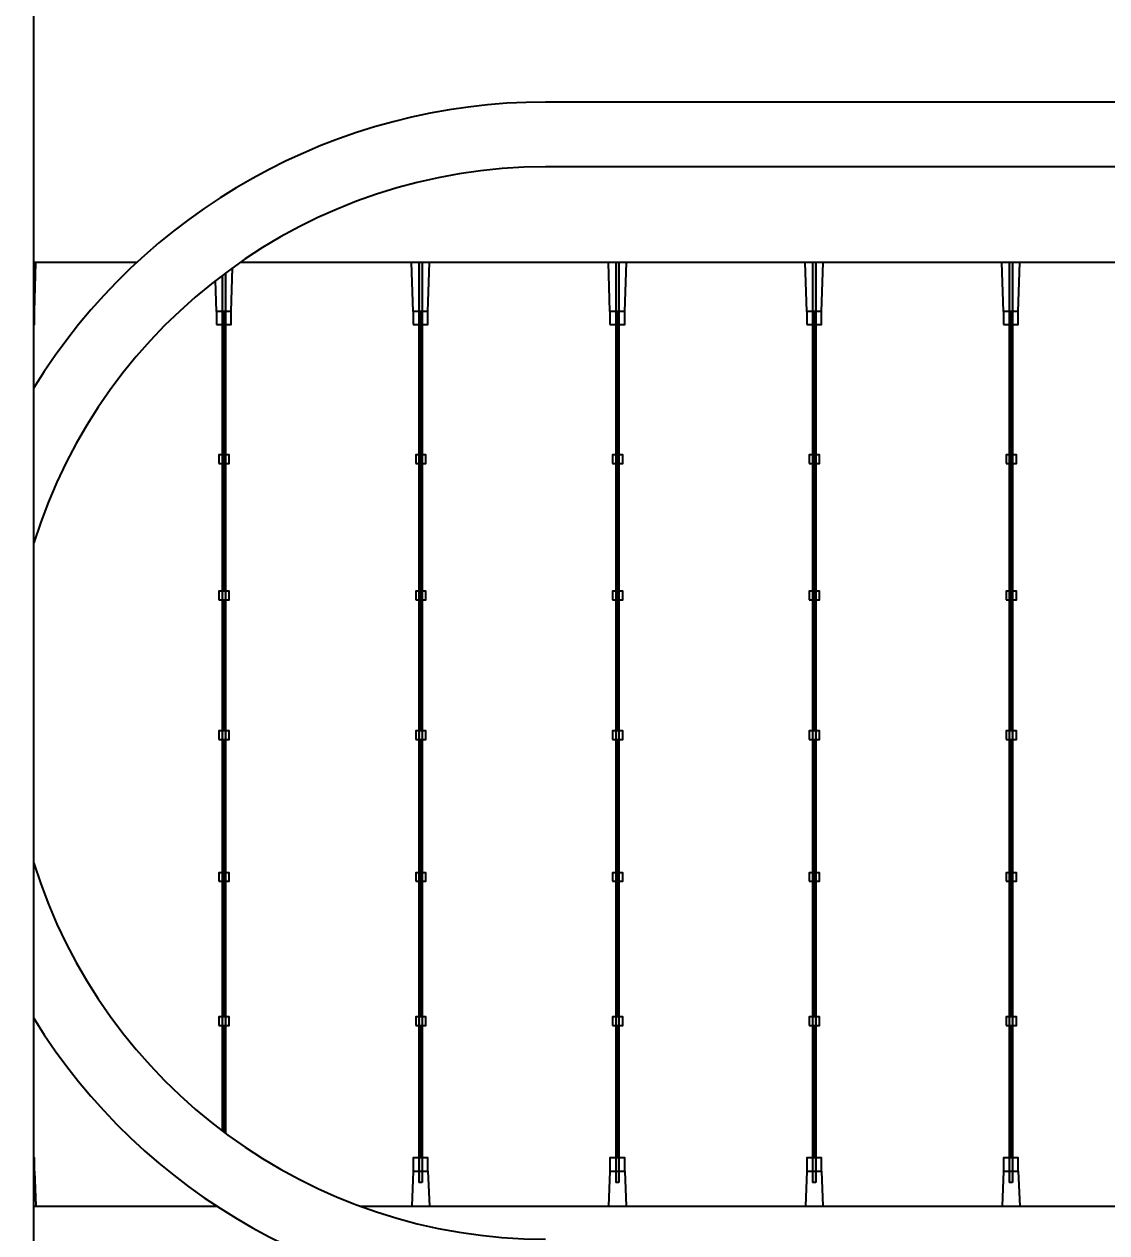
# Model space of a CAD drawing. Header units: millimetres. Extents: x 10297564 to 11610295, y -9287743 to -8409454.
# Drawn here: x 10423833 to 10425161, y -9091764 to -9090281 of the extents above; entities that cross this region are included whole.
import ezdxf

# ---------------------------------------------------------------- set-up
doc = ezdxf.new("R2010")
doc.units = ezdxf.units.MM
doc.header["$LTSCALE"] = 100
doc.layers.add('E1', color=1, linetype='Continuous')
doc.layers.add('Outline', color=5, linetype='Continuous', lineweight=25)
doc.styles.add('HL-S1', font='DotumChe.ttf')
doc.styles.add('MG', font='malgun.ttf')
doc.dimstyles.new('HL-100', dxfattribs={"dimscale": 100, "dimtxt": 3, "dimasz": 4, "dimexe": 2, "dimexo": 2, "dimgap": 1, "dimtad": 1, "dimdec": 0, "dimzin": 0, "dimlunit": 6, "dimtxsty": 'HL-S1', "dimblk": 'DOTSMALL', "dimcen": 4, "dimdle": 2, "dimclrd": 256, "dimclre": 256, "dimclrt": 4, "dimazin": 0, "dimtfac": 1, "dimtdec": 0, "dimtix": 1, "dimtmove": 2, "dimatfit": 3, "dimldrblk": 'DOTSMALL', "dimfxl": 1.5, "dimtolj": 1, "dimtzin": 0, "dimlwd": -1, "dimlwe": -1, "dimarcsym": 0})

# ---------------------------------------------------------------- blocks, each defined once
blk = doc.blocks.new('*D75')
at = {"layer": 'defpoints', "color": 0, "transparency": 16777216}
for p in [(10439230.2, -9073249.8), (10439230.2, -9073249.8), (10423426.7, -9107604.7)]:
    blk.add_point(p, dxfattribs=at)
at = {"layer": 'E1', "color": 1, "transparency": 16777216}
for p, q in [((10439593.6, -9073417), (10439593.6, -9073417)), ((10423593.8, -9107241.3), (10439063, -9073613.2)), ((10423790.1, -9107771.8), (10423790.1, -9107771.8))]:
    blk.add_line(p, q, dxfattribs=at)
for points in [[(10439002.4, -9073585.4), (10439123.6, -9073641.1), (10439230.2, -9073249.8)], [(10423533.3, -9107213.4), (10423654.4, -9107269.1), (10423426.7, -9107604.7)]]:
    blk.add_solid(points, dxfattribs=at)
at = {"layer": 'E1', "color": 7, "transparency": 16777216, "insert": (10430911.1, -9090235.3), "char_height": 500, "attachment_point": 5, "rotation": 65.2972, "style": 'MG'}
blk.add_mtext('\\A1;2711.1', dxfattribs=at)
blk = doc.blocks.new('_DotSmall')
at = {"color": 0, "linetype": 'ByBlock', "const_width": 0.5}
blk.add_lwpolyline([(-0.0625, 0, 1), (0.0625, 0, 1)], format="xyb", close=True, dxfattribs=at)

msp = doc.modelspace()

# ---------------------------------------------------------------- hatches: boundary and pattern name
at = {"true_color": 0x939598}
h = msp.add_hatch(color=252, dxfattribs=at)
h.dxf.hatch_style = 1
h.paths.add_polyline_path([(10424321.4, -9090573.7), (10424317.4, -9090573.7), (10424317.4, -9091702.1), (10424321.4, -9091702.1)])
h = msp.add_hatch(color=252, dxfattribs=at)
h.dxf.hatch_style = 1
h.paths.add_polyline_path([(10424562.7, -9090573.7), (10424558.7, -9090573.7), (10424558.7, -9091702.1), (10424562.7, -9091702.1)])
h = msp.add_hatch(color=252, dxfattribs=at)
h.dxf.hatch_style = 1
h.paths.add_polyline_path([(10424804.1, -9090573.7), (10424800, -9090573.7), (10424800, -9091702.1), (10424804.1, -9091702.1)])
h = msp.add_hatch(color=252, dxfattribs=at)
h.dxf.hatch_style = 1
h.paths.add_polyline_path([(10425045.4, -9090573.7), (10425041.3, -9090573.7), (10425041.3, -9091702.1), (10425045.4, -9091702.1)])
h = msp.add_hatch(color=252, dxfattribs=at)
h.dxf.hatch_style = 1
edge = h.paths.add_edge_path()
edge.add_arc((10424472.8, -9091114.2), 657.7, 232.8998, 233.3403)
edge.add_line((10424080.1, -9091641.8), (10424080.1, -9090586.6))
edge.add_arc((10424472.8, -9091114.2), 657.7, 126.6597, 127.1002)
edge.add_line((10424076.1, -9090589.7), (10424076.1, -9091638.8))

# ---------------------------------------------------------------- linework, layer by layer
for p, q in [((10423845.1, -9106731.9), (10423845.1, -9074108.7)), ((10425531.8, -9090377), (10424472.8, -9090377)), ((10425531.8, -9090456.5), (10424472.8, -9090456.5)), ((10423845.9, -9090634), (10423847.8, -9090573.7)), ((10424087.2, -9090634), (10424088.9, -9090580.2)), ((10424310.4, -9090634), (10424308.4, -9090573.7)), ((10424317.4, -9090573.7), (10424317.4, -9091702.1)), ((10424321.4, -9090573.7), (10424321.4, -9091702.1)), ((10424328.5, -9090634), (10424330.5, -9090573.7)), ((10424551.7, -9090634), (10424549.7, -9090573.7)), ((10424558.7, -9090573.7), (10424558.7, -9091702.1)), ((10424562.7, -9090573.7), (10424562.7, -9091702.1)), ((10424569.8, -9090634), (10424571.8, -9090573.7)), ((10424793, -9090634), (10424791, -9090573.7)), ((10424800, -9090573.7), (10424800, -9091702.1)), ((10424804.1, -9090573.7), (10424804.1, -9091702.1)), ((10424811.1, -9090634), (10424813.1, -9090573.7)), ((10425034.3, -9090634), (10425032.3, -9090573.7)), ((10425041.3, -9090573.7), (10425041.3, -9091702.1)), ((10425045.4, -9090573.7), (10425045.4, -9091702.1)), ((10425052.4, -9090634), (10425054.4, -9090573.7)), ((10424069, -9090634), (10424067.8, -9090596)), ((10424076.1, -9090589.7), (10424076.1, -9091638.8)), ((10424080.1, -9090586.6), (10424080.1, -9091641.8)), ((10424077.7, -9090634.7), (10424077.7, -9090977)), ((10424078.5, -9090634.7), (10424078.5, -9090977)), ((10424319, -9090634.7), (10424319, -9091148.2)), ((10424319.8, -9090634.7), (10424319.8, -9091148.2)), ((10424560.3, -9090634.7), (10424560.3, -9091148.2)), ((10424561.1, -9090634.7), (10424561.1, -9091148.2)), ((10424801.6, -9090634.7), (10424801.6, -9091148.2)), ((10424802.5, -9090634.7), (10424802.5, -9091148.2)), ((10425042.9, -9090634.7), (10425042.9, -9091148.2)), ((10425043.8, -9090634.7), (10425043.8, -9091148.2)), ((10424077.7, -9090987.4), (10424077.7, -9091148.2)), ((10424078.5, -9090987.4), (10424078.5, -9091148.2)), ((10424077.7, -9091158.7), (10424077.7, -9091499.2)), ((10424078.5, -9091158.7), (10424078.5, -9091499.2)), ((10424319, -9091158.7), (10424319, -9091499.2)), ((10424319.8, -9091158.7), (10424319.8, -9091499.2)), ((10424560.3, -9091158.7), (10424560.3, -9091499.2)), ((10424561.1, -9091158.7), (10424561.1, -9091499.2)), ((10424801.6, -9091158.7), (10424801.6, -9091499.2)), ((10424802.5, -9091158.7), (10424802.5, -9091499.2)), ((10425042.9, -9091158.7), (10425042.9, -9091499.2)), ((10425043.8, -9091158.7), (10425043.8, -9091499.2)), ((10424077.7, -9091509.6), (10424077.7, -9091640)), ((10424078.5, -9091509.6), (10424078.5, -9091640.6)), ((10424319, -9091509.6), (10424319, -9091672.1)), ((10424319.8, -9091509.6), (10424319.8, -9091672.1)), ((10424560.3, -9091509.6), (10424560.3, -9091672.1)), ((10424561.1, -9091509.6), (10424561.1, -9091672.1)), ((10424801.6, -9091509.6), (10424801.6, -9091672.1)), ((10424802.5, -9091509.6), (10424802.5, -9091672.1)), ((10425042.9, -9091509.6), (10425042.9, -9091672.1)), ((10425043.8, -9091509.6), (10425043.8, -9091672.1)), ((10423845.9, -9091688.2), (10423847.6, -9091731.4)), ((10424310.4, -9091688.2), (10424308.7, -9091731.4)), ((10424328.5, -9091688.2), (10424330.2, -9091731.4)), ((10424551.7, -9091688.2), (10424550, -9091731.4)), ((10424569.8, -9091688.2), (10424571.5, -9091731.4)), ((10424793, -9091688.2), (10424791.3, -9091731.4)), ((10424811.1, -9091688.2), (10424812.8, -9091731.4)), ((10425034.3, -9091688.2), (10425032.6, -9091731.4)), ((10425052.4, -9091688.2), (10425054.1, -9091731.4)), ((10424321.4, -9091702.1), (10424317.4, -9091702.1)), ((10424562.7, -9091702.1), (10424558.7, -9091702.1)), ((10424804.1, -9091702.1), (10424800, -9091702.1)), ((10425045.4, -9091702.1), (10425041.3, -9091702.1)), ((10424067.4, -9091729.9), (10424067.4, -9091731.4))]:
    msp.add_line(p, q)
at = {"color": 4}
for points in [[(10423845.1, -9090650), (10423845.9, -9090650), (10423845.9, -9090634), (10423845.1, -9090634)], [(10423845.1, -9091688.2), (10423845.9, -9091688.2), (10423845.9, -9091672.1), (10423845.1, -9091672.1)]]:
    msp.add_lwpolyline(points, dxfattribs=at)
for points in [[(10424069, -9090650), (10424087.2, -9090650), (10424087.2, -9090634), (10424069, -9090634)], [(10424310.4, -9090650), (10424328.5, -9090650), (10424328.5, -9090634), (10424310.4, -9090634)], [(10424551.7, -9090650), (10424569.8, -9090650), (10424569.8, -9090634), (10424551.7, -9090634)], [(10424793, -9090650), (10424811.1, -9090650), (10424811.1, -9090634), (10424793, -9090634)], [(10425034.3, -9090650), (10425052.4, -9090650), (10425052.4, -9090634), (10425034.3, -9090634)], [(10424072.2, -9090820.3), (10424084.7, -9090820.3), (10424084.7, -9090809.9), (10424072.2, -9090809.9)], [(10424313.5, -9090820.3), (10424326, -9090820.3), (10424326, -9090809.9), (10424313.5, -9090809.9)], [(10424554.8, -9090820.3), (10424567.4, -9090820.3), (10424567.4, -9090809.9), (10424554.8, -9090809.9)], [(10424796.1, -9090820.3), (10424808.7, -9090820.3), (10424808.7, -9090809.9), (10424796.1, -9090809.9)], [(10425037.4, -9090820.3), (10425050, -9090820.3), (10425050, -9090809.9), (10425037.4, -9090809.9)], [(10424072.2, -9090987.4), (10424084.7, -9090987.4), (10424084.7, -9090977), (10424072.2, -9090977)], [(10424313.5, -9090987.4), (10424326, -9090987.4), (10424326, -9090977), (10424313.5, -9090977)], [(10424554.8, -9090987.4), (10424567.4, -9090987.4), (10424567.4, -9090977), (10424554.8, -9090977)], [(10424796.1, -9090987.4), (10424808.7, -9090987.4), (10424808.7, -9090977), (10424796.1, -9090977)], [(10425037.4, -9090987.4), (10425050, -9090987.4), (10425050, -9090977), (10425037.4, -9090977)], [(10424072.2, -9091158.7), (10424084.7, -9091158.7), (10424084.7, -9091148.2), (10424072.2, -9091148.2)], [(10424313.5, -9091158.7), (10424326, -9091158.7), (10424326, -9091148.2), (10424313.5, -9091148.2)], [(10424554.8, -9091158.7), (10424567.4, -9091158.7), (10424567.4, -9091148.2), (10424554.8, -9091148.2)], [(10424796.1, -9091158.7), (10424808.7, -9091158.7), (10424808.7, -9091148.2), (10424796.1, -9091148.2)], [(10425037.4, -9091158.7), (10425050, -9091158.7), (10425050, -9091148.2), (10425037.4, -9091148.2)], [(10424072.2, -9091332.8), (10424084.7, -9091332.8), (10424084.7, -9091322.3), (10424072.2, -9091322.3)], [(10424313.5, -9091332.8), (10424326, -9091332.8), (10424326, -9091322.3), (10424313.5, -9091322.3)], [(10424554.8, -9091332.8), (10424567.4, -9091332.8), (10424567.4, -9091322.3), (10424554.8, -9091322.3)], [(10424796.1, -9091332.8), (10424808.7, -9091332.8), (10424808.7, -9091322.3), (10424796.1, -9091322.3)], [(10425037.4, -9091332.8), (10425050, -9091332.8), (10425050, -9091322.3), (10425037.4, -9091322.3)], [(10424072.2, -9091509.6), (10424084.7, -9091509.6), (10424084.7, -9091499.2), (10424072.2, -9091499.2)], [(10424313.5, -9091509.6), (10424326, -9091509.6), (10424326, -9091499.2), (10424313.5, -9091499.2)], [(10424554.8, -9091509.6), (10424567.4, -9091509.6), (10424567.4, -9091499.2), (10424554.8, -9091499.2)], [(10424796.1, -9091509.6), (10424808.7, -9091509.6), (10424808.7, -9091499.2), (10424796.1, -9091499.2)], [(10425037.4, -9091509.6), (10425050, -9091509.6), (10425050, -9091499.2), (10425037.4, -9091499.2)], [(10424310.4, -9091688.2), (10424328.5, -9091688.2), (10424328.5, -9091672.1), (10424310.4, -9091672.1)], [(10424551.7, -9091688.2), (10424569.8, -9091688.2), (10424569.8, -9091672.1), (10424551.7, -9091672.1)], [(10424793, -9091688.2), (10424811.1, -9091688.2), (10424811.1, -9091672.1), (10424793, -9091672.1)], [(10425034.3, -9091688.2), (10425052.4, -9091688.2), (10425052.4, -9091672.1), (10425034.3, -9091672.1)]]:
    msp.add_lwpolyline(points, close=True, dxfattribs=at)
for radius, start, end in [(737.2, 90, 148.3715), (657.7, 90.0001, 162.6308), (657.7, 197.3692, 269.9984), (737.2, 211.6285, 269.9985)]:
    msp.add_arc((10424472.8, -9091114.2), radius, start, end)
at = {"layer": 'Outline'}
for points in [[(10423971.6, -9090573.7), (10423845.1, -9090573.7)], [(10425704.3, -9090573.7), (10424098.2, -9090573.7)], [(10423845.1, -9091731.4), (10424069.7, -9091731.4)], [(10424245.6, -9091731.4), (10425531.8, -9091731.4)]]:
    msp.add_lwpolyline(points, dxfattribs=at)

# ---------------------------------------------------------------- dimensions: what is measured, and where the dimension line sits
at = {"layer": 'E1'}
dim = msp.add_aligned_dim(p1=(10423426.7, -9107604.7), p2=(10439230.2, -9073249.8), distance=0, text='2711.1', dimstyle='HL-100', override={"dimscale": 200, "dimtxt": 2.5, "dimasz": 2, "dimtxsty": 'MG', "dimsah": 1, "dimclrd": 1, "dimclre": 1, "dimclrt": 7}, dxfattribs=at)
dim.commit()
dim.dimension.update_dxf_attribs({"geometry": '*D75', "text_midpoint": (10430911.1, -9090235.3)})

doc.saveas('drawing.dxf')
